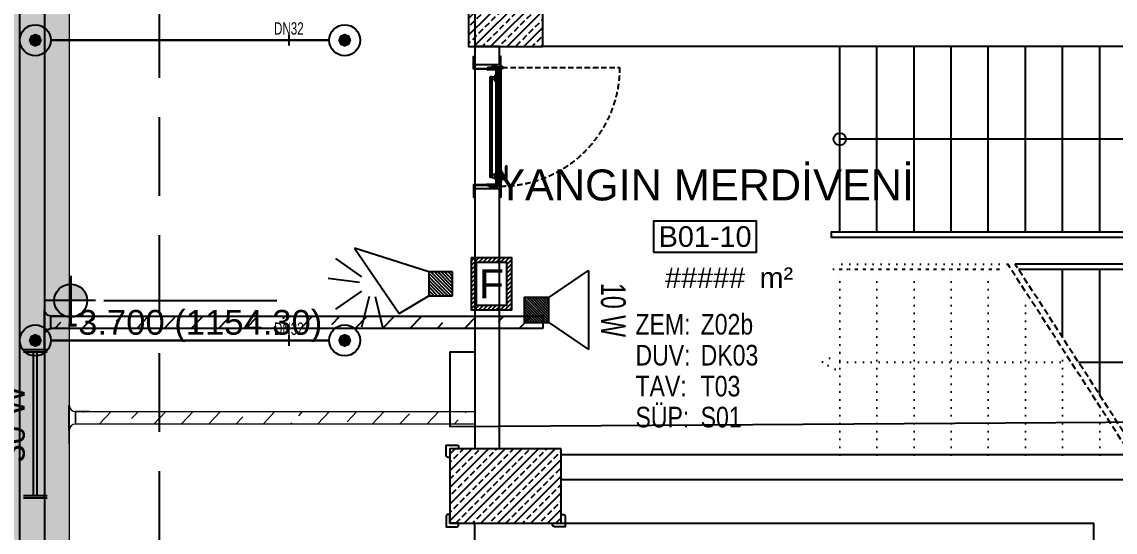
# Model space of a CAD drawing. Header units: millimetres. Extents: x -379292 to 1221486, y 92049 to 447512.
# Drawn here: x -114963 to -106130, y 160445 to 164567 of the extents above; entities that cross this region are included whole.
import ezdxf
from ezdxf.enums import TextEntityAlignment as Align

# ---------------------------------------------------------------- set-up
doc = ezdxf.new("R2010")
doc.units = ezdxf.units.MM
for name, pattern in [('( Hidden )', [0.375, 0.25, -0.125]), ('DOT', [6.35, 0, -6.35]), ('HIDDEN', [9.525, 6.35, -3.175])]:
    doc.linetypes.add(name, pattern=pattern)
for name, color, linetype in [('-M-YNGN-BORUID', 7, 'Continuous'), ('-M-YNGN-BORUUZUN', 7, 'Continuous'), ('-M-YNGN-BORUYUK', 7, 'Continuous'), ('-M-YNGN-SPR-YUK', 7, 'Continuous'), ('-M-YNGN-ZON6-CAP-', 7, 'Continuous'), ('-M-YNGN-ZON6-SPR-', 7, 'Continuous'), ('010-05', 1, 'Continuous'), ('05_DOOR', 2, 'Continuous'), ('05_EQUIPMENT', 1, 'Continuous'), ('05_HANDRAIL', 153, 'Continuous'), ('05_HATCH 1', 101, 'Continuous'), ('05_HATCH CONCRETE', 141, 'Continuous'), ('05_HATCH SOLID-1', 252, 'Continuous'), ('05_MATERIAL TEXT', 112, 'Continuous'), ('05_PLAN LEVEL', 2, 'Continuous'), ('05_ROOM M2', 161, 'Continuous'), ('05_ROOM NAME', 153, 'Continuous'), ('05_ROOM NUMBER', 152, 'Continuous'), ('05_STAIRS', 52, 'Continuous'), ('05_STAIRS ARROW', 2, 'Continuous'), ('05_STEEL HIDDEN', 61, 'HIDDEN'), ('05_SYMBOL', 2, 'Continuous'), ('05_WALL', 3, 'Continuous'), ('08_FIRE ALARM BUTTON', 4, 'Continuous'), ('08_HORN', 4, 'Continuous'), ('08_LAMP', 4, 'Continuous'), ('08_LOUD SYSTEM', 4, 'Continuous'), ('202-A-Y-MahalAd', 141, 'Continuous'), ('AIRONN ZONLAMA', 4, 'Continuous'), ('E_CT_ZA', 6, 'Continuous')]:
    doc.layers.add(name, color=color, linetype=linetype)
doc.layers.add('-M-YNGN-SPR-CAPCIZGI', color=188, linetype='Continuous', plot=False)
for name, color, linetype, lineweight in [('-M-YNGN-ZON6', 2, 'SP', 30), ('08_DEDECTOR', 3, 'Continuous', 9), ('E_CT_AYDINLATMA', 3, 'Continuous', 9), ('E_CT_KA', 4, 'Continuous', 9)]:
    doc.layers.add(name, color=color, linetype=linetype, lineweight=lineweight)
doc.styles.add('CIZGI', font='tahoma.ttf', dxfattribs={"width": 0.8, "oblique": 20})
doc.styles.add('DIM', font='arial.ttf')
doc.styles.add('HCAD', font='HCAD.SHX', dxfattribs={"width": 0.8, "height": 0.2})
doc.styles.add('PIPESIZE', font='hcad.shx', dxfattribs={"width": 0.8})
doc.styles.add('SPR-NOT', font='romans.shx')
doc.styles.get("Standard").update_dxf_attribs({"font": 'segoeuil.ttf'})
doc.styles.add('TR', font='tsimpali.shx', dxfattribs={"width": 0.7})
doc.styles.add('YAZI-2', font='arial.ttf', dxfattribs={"height": 2})
doc.styles.add('YAZI-2.5', font='arial.ttf', dxfattribs={"height": 2.5})
doc.styles.add('YAZI-3', font='arial.ttf', dxfattribs={"height": 3})
doc.linetypes.add('SP', pattern='A,2,-0.1,["SP",CIZGI,S=0.14,R=0.2,X=0,Y=-0.07],-0.255', length=2.355)
pattern_1 = [(270, (-695728.2336, -3493868.9414), (1.3748153225, -2.38125), [1.5875, -3.175]), (30, (-695728.2336, -3493868.9414), (1.3748153315, 2.3812499948), [1.5875, -3.175]), (330, (-695728.2336, -3493868.9414), (2.749630654, -5.2e-09), [-3.175, 1.5875])]
pattern_2 = [(225, (905000, -3e-07), (67.351921, -67.351921), []), (225, (904932.65, -3e-07), (67.351921, -67.351921), [47.625, -23.8125])]

# ---------------------------------------------------------------- blocks, each defined once
blk = doc.blocks.new('başlık')
at = {"layer": '05_MATERIAL TEXT', "style": 'DIM', "width": 0.8}
for s, p in [('ZEM:', (0, 50)), ('DUV:', (0, -100)), ('TAV:', (0, -250)), ('SÜP:', (0, -400))]:
    blk.add_text(s, height=100, dxfattribs=at).set_placement(p, align=Align.MIDDLE_LEFT)
blk = doc.blocks.new('MAHAL')
at = {"layer": '05_ROOM NUMBER'}
blk.add_lwpolyline([(-5.46, -10.75), (4.54, -10.75), (4.54, -7.75), (-5.46, -7.75)], close=True, dxfattribs=at)
at = {"layer": '05_HATCH SOLID-1', "xscale": 0.02, "yscale": 0.02, "zscale": 0.02}
blk.add_blockref('başlık', (-7.21, -18.75), dxfattribs=at)
at = {"layer": '05_MATERIAL TEXT', "style": 'DIM', "width": 0.8}
for tag, p in [('ZEMİN', (-0.89, -17.75)), ('DUVAR', (-0.89, -20.75)), ('TAVAN', (-0.89, -23.75)), ('SÜPÜRGELİK', (-0.89, -26.75))]:
    blk.add_attdef(tag, text='', height=2, dxfattribs=at).set_placement(p, align=Align.MIDDLE_LEFT)
at = {"layer": '05_ROOM M2', "insert": (6.45, -13.24), "char_height": 2, "attachment_point": 5, "style": 'YAZI-2'}
blk.add_mtext_dynamic_manual_height_columns('m²', width=6.9387, gutter_width=625, heights=[0], dxfattribs=at)
at = {"layer": '05_ROOM M2', "style": 'YAZI-2'}
blk.add_attdef('MAHALM2', text='', height=2, dxfattribs=at).set_placement((-0.46, -13.25), align=Align.MIDDLE_CENTER)
at = {"layer": '05_ROOM NAME', "style": 'YAZI-3'}
for tag, p in [('INGMAHALADI', (-0.46, 0.75)), ('TURMAHALADI', (-0.46, -4.25))]:
    blk.add_attdef(tag, text='', height=3, dxfattribs=at).set_placement(p, align=Align.MIDDLE_CENTER)
at = {"layer": '05_ROOM NUMBER', "style": 'YAZI-2'}
blk.add_attdef('MAHALNO', text='', height=2, dxfattribs=at).set_placement((-0.46, -9.25), align=Align.MIDDLE_CENTER)
blk = doc.blocks.new('202_Vida')
at = {"color": 0, "linetype": 'ByBlock', "ltscale": 0.2}
for points in [[(0.96, 0), (-0.96, 0)], [(0, 0.96), (0, -0.96)]]:
    blk.add_lwpolyline(points, dxfattribs=at)
at = {"color": 0, "linetype": 'ByBlock'}
for radius in [0.42, 0.23, 0.155]:
    blk.add_circle((0, 0), radius, dxfattribs=at)
blk = doc.blocks.new('202_Stoper')
at = {"color": 0, "linetype": 'ByBlock'}
for points in [[(-750, -30), (-750, -75), (-900, -75), (-900, 75), (-750, 75), (-750, 30)], [(750, -30), (750, -75), (900, -75), (900, 75), (750, 75), (750, 30)]]:
    blk.add_lwpolyline(points, dxfattribs=at)
blk.add_lwpolyline([(825, -30, 1), (825, 30), (-825, 30, 1), (-825, -30)], format="xyb", close=True, dxfattribs=at)
at = {"color": 0, "linetype": 'ByBlock', "yscale": 10, "zscale": 10, "rotation": 180}
for p, xscale in [((-877, 53), -10), ((-772, 53), 10), ((772, 53), -10), ((877, 53), 10)]:
    blk.add_blockref('202_Vida', p, dxfattribs=dict(at, xscale=xscale))
at = {"color": 0, "linetype": 'ByBlock', "yscale": 10, "zscale": 10}
for p, xscale in [((-877, -52), 10), ((-772, -52), -10), ((772, -52), 10), ((877, -52), -10)]:
    blk.add_blockref('202_Vida', p, dxfattribs=dict(at, xscale=xscale))
blk = doc.blocks.new('202_Mahalblok')
at = {"color": 0, "linetype": 'ByBlock', "flags": 128}
blk.add_lwpolyline([(0, 0), (0, 5000), (2500, 5000), (2500, 0)], close=True, dxfattribs=at)
at = {"color": 252}
blk.add_blockref('202_Stoper', (1250, 750), dxfattribs=at)
at = {"color": 0, "linetype": 'ByBlock', "ltscale": 25}
blk.add_attdef('MAHALNO', text='', height=200, dxfattribs=at).set_placement((1208.7, 1390), align=Align.BOTTOM_CENTER)
blk = doc.blocks.new('PLAN KOT IKILI')
at = {"layer": '05_PLAN LEVEL'}
h = blk.add_hatch(color=2, dxfattribs=at)
h.paths.add_polyline_path([(0, 2), (0, 0), (2, 0, 0.414214)])
h.paths.add_polyline_path([(0, 0), (-2, 0, 0.414214), (0, -2)])
at = {"layer": '05_PLAN LEVEL', "color": 2}
for p, q in [((0, 3), (0, -3)), ((3, 0), (-3, 0)), ((4, 0), (25, 0))]:
    blk.add_line(p, q, dxfattribs=at)
blk.add_circle((0, 0), 2, dxfattribs=at)
at = {"layer": '05_PLAN LEVEL', "style": 'YAZI-3'}
for tag, p in [('BITMISKOT', (15, 3)), ('KABAKOT', (15, -3))]:
    blk.add_attdef(tag, text='', height=3, dxfattribs=at).set_placement(p, align=Align.MIDDLE)
blk = doc.blocks.new('*U86')
at = {"layer": '05_HANDRAIL', "color": 8}
blk.add_lwpolyline([(1443.7, 1500), (3200, 1500), (3200, 1800), (-70, 1800), (-70, 1760), (3160, 1760), (3160, 1540), (1417.8, 1540)], dxfattribs=at)
at = {"layer": '05_HANDRAIL', "color": 8, "linetype": 'DOT', "ltscale": 10}
blk.add_lwpolyline([(1351.9, 1540), (-50, 1540), (-50, 1500), (1384.2, 1500)], dxfattribs=at)
at = {"layer": '05_STAIRS', "color": 8, "flags": 128}
for points in [[(0, 1800), (0, 3300)], [(300, 1800), (300, 3300)], [(600, 1800), (600, 3300)], [(900, 1800), (900, 3300)], [(1200, 1800), (1200, 3300)], [(1500, 1800), (1500, 3300)], [(1800, 1800), (1800, 3300)], [(2100, 1800), (2100, 3300)], [(2400, 1800), (2400, 3300)], [(2700, 1800), (2700, 3300)], [(3000, 1800), (3000, 3300)], [(1928.3, 750), (3000, 750), (3950, 750), (3950, 2550), (0, 2550)], [(1443.7, 1500), (3200, 1500), (3200, 1800), (0, 1800)], [(1800, 948.6), (1800, 1500)], [(2100, 484.3), (2100, 1500)], [(2400, 0), (2400, 1500)], [(2700, 0), (2700, 1500)], [(3000, 0), (3000, 1500)]]:
    blk.add_lwpolyline(points, dxfattribs=at)
at = {"layer": '05_STAIRS', "color": 8, "linetype": '( Hidden )', "ltscale": 200}
for points in [[(2353.4, 0), (1358.3, 1540)], [(2412.9, 0), (1417.8, 1540)]]:
    blk.add_lwpolyline(points, dxfattribs=at)
at = {"layer": '05_STAIRS', "color": 8, "linetype": 'DOT', "ltscale": 10, "flags": 128}
for points in [[(0, 0), (0, 1500)], [(0, 1500), (1384.2, 1500)], [(300, 0), (300, 1500)], [(600, 0), (600, 1500)], [(900, 0), (900, 1500)], [(1200, 0), (1200, 1500)], [(1500, 1412.9), (1500, 1500)], [(1500, 0), (1500, 1320.7)], [(0, 825), (0, 675), (-145, 750), (0, 825)], [(1800, 0), (1800, 856.4)], [(0, 750), (1868.8, 750)], [(2100, 0), (2100, 392.2)]]:
    blk.add_lwpolyline(points, dxfattribs=at)
at = {"layer": '05_STAIRS ARROW', "color": 8, "ltscale": 2}
blk.add_circle((0, 2550), 50, dxfattribs=at)
blk = doc.blocks.new('VIDA')
at = {"layer": '05_EQUIPMENT'}
h = blk.add_hatch(dxfattribs=at)
h.set_pattern_fill('LINE', color=256, scale=0.1, angle=150, style=0)
h.set_pattern_definition([(330, (-3585.31887, 6072.20274), (0.03125, 0.05412658774), [])])
h.paths.add_polyline_path([(-0.09, -0.26), (-0.09, -1.74), (0.09, -1.74), (0.09, -0.26)])
h.paths.add_polyline_path([(-0.09, -0.26), (0.09, -0.26), (0, 0)])
for p, q in [((-0.09, -0.26), (0, 0)), ((0.09, -0.26), (0, 0)), ((-0.01, -2.02), (-0.18, -2.02)), ((0.09, -1.74), (-0.09, -1.74)), ((0.09, -1.95), (-0.09, -1.95)), ((0.01, -1.98), (-0.01, -1.98)), ((-0.01, -2.02), (-0.01, -1.98)), ((0.01, -2.02), (0.01, -1.98)), ((0.18, -2.02), (0.01, -2.02))]:
    blk.add_line(p, q, dxfattribs=at)
for points in [[(-0.18, -2.02), (-0.09, -1.95), (-0.09, -0.26)], [(0.18, -2.02), (0.09, -1.95), (0.09, -0.26)]]:
    blk.add_lwpolyline(points, dxfattribs=at)
blk = doc.blocks.new('*U96')
at = {"color": 8, "ltscale": 7}
for p, q in [((905.1, 60), (821.8, 60)), ((905.1, 50), (821.8, 50))]:
    blk.add_line(p, q, dxfattribs=at)
blk.add_arc((821.8, 55), 5, 90, 270, dxfattribs=at)
at = {"color": 8}
blk.add_wipeout([(0, 5), (0, -206), (1000, -206), (1000, 5)], dxfattribs=at)
at = {"layer": '010-05', "ltscale": 7}
h = blk.add_hatch(dxfattribs=at)
h.set_pattern_fill('ANSI37', color=8, scale=0.1, angle=540, style=0)
h.set_pattern_definition([(225, (19752.8965, 13790.6787), (0.224506403, -0.224506403), []), (315, (19752.8965, 13790.6787), (0.224506403, 0.224506403), [])])
edge = h.paths.add_edge_path(flags=16)
edge.add_line((28.5, -35.1), (28.5, -43.7))
edge.add_line((28.5, -43.7), (21.5, -43.7))
edge.add_line((21.5, -43.7), (21.5, -37.4))
edge.add_arc((25.9, -39), 4.69, 56.54278, 159.2569, ccw=False)
edge = h.paths.add_edge_path()
edge.add_line((29.5, -33.5), (29.5, -44.7))
edge.add_line((29.5, -44.7), (20.5, -44.7))
edge.add_line((20.5, -44.7), (20.5, -30.9))
edge.add_line((20.5, -30.9), (34.2, -30.9))
edge.add_line((34.2, -30.9), (32.2, -31.4))
edge.add_arc((32.2, -34.2), 2.82, 91.10929, 165.59862)
edge = h.paths.add_edge_path(flags=16)
edge.add_arc((32.2, -34.2), 3.82, 143.46678, 165.59862, ccw=False)
edge.add_line((29.1, -31.9), (21.5, -31.9))
edge.add_line((21.5, -31.9), (21.5, -34.5))
edge.add_arc((25.7, -41.7), 8.25, 70.11032, 120.2945, ccw=False)
edge.add_line((28.5, -33.9), (28.5, -33.5))
edge.add_line((28.5, -33.5), (28.5, -33.2))
h = blk.add_hatch(dxfattribs=at)
h.set_pattern_fill('ANSI37', color=8, scale=0.1, angle=540, style=0)
h.set_pattern_definition([(315, (-21740.32198, 13790.6787), (-0.224506403, -0.224506403), []), (225, (-21740.32198, 13790.6787), (-0.224506403, 0.224506403), [])])
edge = h.paths.add_edge_path(flags=16)
edge.add_line((971.5, -35.1), (971.5, -43.7))
edge.add_line((971.5, -43.7), (978.5, -43.7))
edge.add_line((978.5, -43.7), (978.5, -37.4))
edge.add_arc((974.1, -39), 4.69, 20.7431, 123.45722)
edge = h.paths.add_edge_path()
edge.add_line((970.5, -33.5), (970.5, -44.7))
edge.add_line((970.5, -44.7), (979.5, -44.7))
edge.add_line((979.5, -44.7), (979.5, -30.9))
edge.add_line((979.5, -30.9), (965.8, -30.9))
edge.add_line((965.8, -30.9), (967.8, -31.4))
edge.add_arc((967.8, -34.2), 2.82, 14.40138, 88.89071, ccw=False)
edge = h.paths.add_edge_path(flags=16)
edge.add_arc((967.8, -34.2), 3.82, 14.40138, 36.53322)
edge.add_line((970.9, -31.9), (978.5, -31.9))
edge.add_line((978.5, -31.9), (978.5, -34.5))
edge.add_arc((974.3, -41.7), 8.25, 59.7055, 109.88968)
edge.add_line((971.5, -33.9), (971.5, -33.5))
edge.add_line((971.5, -33.5), (971.5, -33.2))
at = {"layer": '05_HATCH 1'}
h = blk.add_hatch(dxfattribs=at)
h.set_pattern_fill('HONEY', color=8, scale=0.5, angle=270, style=0)
h.set_pattern_definition(pattern_1)
h.paths.add_polyline_path([(40.5, -3.1), (43.7, -8.7), (956.3, -8.7), (959.5, -3.1)])
h = blk.add_hatch(dxfattribs=at)
h.set_pattern_fill('HONEY', color=8, scale=0.5, angle=270, style=0)
h.set_pattern_definition(pattern_1)
h.paths.add_polyline_path([(40.5, -15.3), (43.7, -9.7), (956.3, -9.7), (959.5, -15.3)])
at = {"color": 8, "linetype": 'HIDDEN', "ltscale": 7}
blk.add_line((21, 20.6), (21, 973.1), dxfattribs=at)
at = {"color": 8, "ltscale": 7}
for p, q in [((22, 10), (947.9, 10)), ((22, 10), (978, 10)), ((22, 8.8), (22, 10)), ((27.3, 2.4), (27.3, 1.4)), ((27.3, 2.4), (37.2, 2.4)), ((27.3, 1.4), (36.7, 1.4)), ((37.5, 4.8), (36.3, 4.8)), ((36.7, 1.4), (42.8, -9.2)), ((962.8, 2.4), (37.2, 2.4)), ((37.2, 2.4), (43.7, -8.7)), ((37.5, 8.8), (962.5, 8.8)), ((941.8, 15), (896.8, 15)), ((896.8, 15), (896.8, 10)), ((915.1, 40), (915.1, 15)), ((925.1, 40), (925.1, 15)), ((941.8, 15), (941.8, 10)), ((962.8, 2.4), (956.3, -8.7)), ((963.3, 1.4), (957.2, -9.2)), ((962.5, 4.8), (963.7, 4.8)), ((972.7, 2.4), (962.8, 2.4)), ((972.7, 1.4), (963.3, 1.4)), ((972.7, 2.4), (972.7, 1.4)), ((978, 8.8), (978, 10)), ((978, 8.8), (978, 10)), ((962.5, -27.2), (22, -27.2)), ((22, -27.2), (962.5, -27.2)), ((22, -28.4), (22, -27.2)), ((962.5, -28.4), (22, -28.4)), ((978, -28.4), (22, -28.4)), ((42.8, -9.2), (27.3, -9.2)), ((27.3, -19.9), (36.6, -19.9)), ((27.3, -19.9), (27.3, -20.9)), ((27.3, -20.9), (37.2, -20.9)), ((33.2, -28.4), (962.5, -28.4)), ((37.5, -23.2), (36.3, -23.2)), ((36.6, -19.9), (42.8, -9.2)), ((37.2, -20.9), (43.7, -9.7)), ((962.8, -20.9), (37.2, -20.9)), ((956.3, -8.7), (43.7, -8.7)), ((956.3, -9.7), (43.7, -9.7)), ((96, -58.4), (96, -38.4)), ((908.6, -58.4), (96, -58.4)), ((96, -58.4), (96, -78.4)), ((96, -78.4), (908.6, -78.4)), ((116, -38.4), (116, -58.4)), ((888.6, -38.4), (888.6, -58.4)), ((908.6, -58.4), (908.6, -38.4)), ((908.6, -58.4), (908.6, -78.4)), ((962.8, -20.9), (956.3, -9.7)), ((963.4, -19.9), (957.2, -9.2)), ((957.2, -9.2), (972.7, -9.2)), ((962.5, -23.2), (963.7, -23.2)), ((972.7, -20.9), (962.8, -20.9)), ((972.7, -19.9), (963.4, -19.9)), ((972.7, -19.9), (972.7, -20.9)), ((978, -28.4), (978, -27.2)), ((978, -28.4), (978, -27.2))]:
    blk.add_line(p, q, dxfattribs=at)
at = {"color": 8, "ltscale": 7, "flags": 128}
for points in [[(35.5, -101.4, -1), (34, -101.4), (34, -84.7), (32, -84.7), (32, -101.4, 1), (37.5, -101.4), (37.5, -34.9, 1), (30, -34.9), (30, -44.7), (20, -44.7), (20, 10), (-68, 10), (-68, 0), (-58, 0), (-58, 2), (-66, 2), (-66, 8), (18, 8), (18, -46.7), (32, -46.7), (32, -34.9, -1), (35.5, -34.9)], [(964.5, -101.4, 1), (966, -101.4), (966, -84.7), (968, -84.7), (968, -101.4, -1), (962.5, -101.4), (962.5, -34.9, -1), (970, -34.9), (970, -44.7), (980, -44.7), (980, 10), (1068, 10), (1068, 0), (1058, 0), (1058, 2), (1066, 2), (1066, 8), (982, 8), (982, -46.7), (968, -46.7), (968, -34.9, 1), (964.5, -34.9)]]:
    blk.add_lwpolyline(points, format="xyb", close=True, dxfattribs=at)
at = {"color": 8, "ltscale": 7}
for points in [[(37.5, 4.8), (37.5, 8.8), (22, 8.8), (22, -27.2), (37.5, -27.2), (37.5, -23.2)], [(36.3, 4.8), (36.3, 7.6), (23.2, 7.6), (23.2, -26), (36.3, -26), (36.3, -23.2)], [(962.5, 4.8), (962.5, 8.8), (978, 8.8), (978, -27.2), (962.5, -27.2), (962.5, -23.2)], [(963.7, 4.8), (963.7, 7.6), (976.8, 7.6), (976.8, -26), (963.7, -26), (963.7, -23.2)], [(86, -28.4), (86, -38.4), (127.7, -38.4), (127.7, -28.4)], [(918.6, -28.4), (918.6, -38.4), (877, -38.4), (877, -28.4)]]:
    blk.add_lwpolyline(points, dxfattribs=at)
for points in [[(32, -54.7), (32, -210), (-68, -210), (-68, -200), (-58, -200), (-58, -202), (-66, -202), (-66, -208), (30, -208), (30, -54.7)], [(29, -56.7), (20, -56.7), (20, -82.9), (30, -92.9), (30, -106.2), (28, -106.2), (28, -93.7), (18, -83.7), (18, -54.7), (29, -54.7)], [(40.5, -3.1), (43.7, -8.7), (956.3, -8.7), (959.5, -3.1)], [(40.5, -15.3), (43.7, -9.7), (956.3, -9.7), (959.5, -15.3)], [(968, -54.7), (968, -210), (1068, -210), (1068, -200), (1058, -200), (1058, -202), (1066, -202), (1066, -208), (970, -208), (970, -54.7)], [(971, -56.7), (980, -56.7), (980, -82.9), (970, -92.9), (970, -106.2), (972, -106.2), (972, -93.7), (982, -83.7), (982, -54.7), (971, -54.7)]]:
    blk.add_lwpolyline(points, close=True, dxfattribs=at)
for radius in [10.1, 6.72]:
    blk.add_circle((21, 20.6), radius, dxfattribs=at)
at = {"color": 8, "linetype": 'HIDDEN', "ltscale": 7}
blk.add_arc((17.8, 13), 960.2, 359.78747, 89.80985, dxfattribs=at)
at = {"color": 8, "ltscale": 7}
for radius in [20, 10]:
    blk.add_arc((905.1, 40), radius, 0, 90, dxfattribs=at)
at = {"layer": '010-05', "color": 8, "ltscale": 7}
for points in [[(29.5, -33.5, -0.336971), (32.2, -31.4), (34.2, -30.9), (29.5, -30.9), (20.5, -30.9), (20.5, -44.7), (29.5, -44.7)], [(28.5, -33.9, 0.222538), (21.5, -34.5), (21.5, -31.9), (29.1, -31.9, 0.09687), (28.5, -33.2), (28.5, -33.5)], [(28.5, -43.7), (21.5, -43.7), (21.5, -37.3, -0.473637), (28.5, -35.1)], [(970.5, -33.5, 0.336971), (967.8, -31.4), (965.8, -30.9), (970.5, -30.9), (979.5, -30.9), (979.5, -44.7), (970.5, -44.7)], [(971.5, -33.9, -0.222538), (978.5, -34.5), (978.5, -31.9), (970.9, -31.9, -0.09687), (971.5, -33.2), (971.5, -33.5)], [(971.5, -43.7), (978.5, -43.7), (978.5, -37.3, 0.473637), (971.5, -35.1)]]:
    blk.add_lwpolyline(points, format="xyb", close=True, dxfattribs=at)
at = {"layer": '05_STEEL HIDDEN', "color": 8, "ltscale": 7}
for points in [[(17, -47.8), (17, -22.6), (11, -22.6), (11, -48.9), (23, -77.2), (23, -99.5), (29, -99.5), (29, -76)], [(983, -47.8), (983, -22.6), (989, -22.6), (989, -48.9), (977, -77.2), (977, -99.5), (971, -99.5), (971, -76)]]:
    blk.add_lwpolyline(points, close=True, dxfattribs=at)
at = {"layer": '05_STEEL HIDDEN', "color": 8, "ltscale": 7, "flags": 128}
for points in [[(17, -22.6), (18, -22.6), (18, -47.8), (30, -76), (30, -99.5), (29, -99.5)], [(983, -22.6), (982, -22.6), (982, -47.8), (970, -76), (970, -99.5), (971, -99.5)]]:
    blk.add_lwpolyline(points, dxfattribs=at)
at = {"layer": '05_WALL', "color": 8, "ltscale": 20}
for points in [[(0, 0), (0, -200)], [(1000, 0), (1000, -200)]]:
    blk.add_lwpolyline(points, dxfattribs=at)
at = {"color": 8, "ltscale": 7, "yscale": 10, "zscale": 10, "rotation": 180}
for p, xscale in [((25, -64.9), -10), ((975, -64.9), 10)]:
    blk.add_blockref('VIDA', p, dxfattribs=dict(at, xscale=xscale))
blk = doc.blocks.new('bariyer')
at = {"color": 8, "ltscale": 25}
blk.add_lwpolyline([(0, -70), (15, -70, 0.414214), (30, -55), (30, 30), (-55, 30, 0.414214), (-70, 15), (-70, 0), (0, 0)], format="xyb", close=True, dxfattribs=at)
blk = doc.blocks.new('OtoParkBodrumKatMimari')
at = {"layer": '05_HATCH CONCRETE'}
h = blk.add_hatch(dxfattribs=at)
h.set_pattern_fill('ANSI33', color=8, scale=15, angle=180, style=0)
h.set_pattern_definition(pattern_2)
h.paths.add_polyline_path([(135600, 64150), (135000, 64150), (135000, 63550), (135600, 63550)])
h = blk.add_hatch(dxfattribs=at)
h.set_pattern_fill('ANSI33', color=8, scale=15, angle=180, style=0)
h.set_pattern_definition(pattern_2)
h.paths.add_polyline_path([(135750, 60300), (134850, 60300), (134850, 59700), (135750, 59700)])
at = {"color": 5}
for points in [[(135600, 64150), (135000, 64150), (135000, 63550), (135600, 63550)], [(135750, 60300), (134850, 60300), (134850, 59700), (135750, 59700)]]:
    blk.add_lwpolyline(points, close=True, dxfattribs=at)
at = {"layer": '05_SYMBOL', "color": 252, "linetype": 'HIDDEN', "ltscale": 100}
blk.add_lwpolyline([(132500, 166800), (132500, 53048)], dxfattribs=at)
at = {"layer": '05_WALL', "color": 8, "flags": 128}
for points in [[(135250, 60300), (135250, 63550), (135050, 63550), (135050, 60300)], [(142600, 63550), (135600, 63550)], [(142600, 60250), (135750, 60250)], [(142600, 60050), (135750, 60050)]]:
    blk.add_lwpolyline(points, dxfattribs=at)
blk.add_blockref('*U86', (138000, 60250))
at = {"layer": '05_PLAN LEVEL'}
ref = blk.add_blockref('PLAN KOT IKILI', (131786.1, 61496.5), dxfattribs=dict(at, xscale=66.66666666666666, yscale=66.66666666666666, zscale=66.66666666666666))
ref.add_attrib('KABAKOT', '-3.700 (1154.30)', dxfattribs={"height": 200, "style": 'YAZI-3'}).set_placement((132786.1, 61296.5), align=Align.MIDDLE)
at = {"layer": '05_ROOM NUMBER'}
ref = blk.add_blockref('MAHAL', (136950, 62785), dxfattribs=dict(at, xscale=83.33333333333333, yscale=83.33333333333333, zscale=83.33333333333333))
ref.add_attrib('TURMAHALADI', 'YANGIN MERDİVENİ', dxfattribs={"layer": '05_ROOM NAME', "height": 250, "style": 'YAZI-3'}).set_placement((136911.8, 62430.9), align=Align.MIDDLE_CENTER)
ref.add_attrib('MAHALNO', 'B01-10', dxfattribs={"height": 166.67, "style": 'YAZI-2'}).set_placement((136911.8, 62014.2), align=Align.MIDDLE_CENTER)
ref.add_attrib('MAHALM2', '#####', dxfattribs={"layer": '05_ROOM M2', "height": 166.67, "style": 'YAZI-2'}).set_placement((136911.8, 61680.9), align=Align.MIDDLE_CENTER)
ref.add_attrib('ZEMİN', 'Z02b', dxfattribs={"layer": '05_MATERIAL TEXT', "height": 166.67, "style": 'DIM', "width": 0.8}).set_placement((136875.7, 61305.9), align=Align.MIDDLE_LEFT)
ref.add_attrib('DUVAR', 'DK03', dxfattribs={"layer": '05_MATERIAL TEXT', "height": 166.67, "style": 'DIM', "width": 0.8}).set_placement((136875.7, 61055.9), align=Align.MIDDLE_LEFT)
ref.add_attrib('TAVAN', 'T03', dxfattribs={"layer": '05_MATERIAL TEXT', "height": 166.67, "style": 'DIM', "width": 0.8}).set_placement((136875.7, 60805.9), align=Align.MIDDLE_LEFT)
ref.add_attrib('SÜPÜRGELİK', 'S01', dxfattribs={"layer": '05_MATERIAL TEXT', "height": 166.67, "style": 'DIM', "width": 0.8}).set_placement((136875.7, 60555.9), align=Align.MIDDLE_LEFT)
at = {"layer": '05_SYMBOL', "color": 8, "xscale": -1}
blk.add_blockref('bariyer', (134850, 60300), dxfattribs=at)
at = {"layer": '05_SYMBOL', "color": 8, "rotation": 180}
blk.add_blockref('bariyer', (134850, 59700), dxfattribs=at)
at = {"layer": '05_SYMBOL', "color": 8, "xscale": -1, "rotation": 180}
blk.add_blockref('bariyer', (135750, 59700), dxfattribs=at)
at = {"layer": '202-A-Y-MahalAd', "color": 8, "ltscale": 25, "rotation": 90}
blk.add_blockref('202_Mahalblok', (140050, 57200), dxfattribs=at).add_auto_attribs({'MAHALNO': 'B-663'})
at = {"layer": '05_DOOR', "rotation": 270}
blk.add_blockref('*U96', (135251, 63400), dxfattribs=at)
blk = doc.blocks.new('SP-C-UP-12')
at = {"ltscale": 10}
blk.add_line((0, 0), (0, 0), dxfattribs=at)
at = {"color": 1, "linetype": 'Continuous'}
blk.add_circle((0, 0), 12.5, dxfattribs=at)
at = {"ltscale": 10}
for points in [[(-5.37, 0), (-3.8, 3.8), (-3.8, -3.8), (0, 5.37)], [(-3.8, -3.8), (0, 5.37), (0, -5.37), (3.8, 3.8)], [(0, -5.37), (3.8, 3.8), (3.8, -3.8), (5.37, 0)]]:
    blk.add_solid(points, dxfattribs=at)
at = {"layer": '-M-YNGN-SPR-YUK', "style": 'SPR-NOT', "width": 0.5, "flags": 9}
for tag, p in [('YUK', (0, 17.77)), ('CAP', (0, 14.42)), ('TIP', (0.2, 10.78))]:
    blk.add_attdef(tag, text='', height=2.5, dxfattribs=at).set_placement(p, align=Align.MIDDLE_CENTER)
blk = doc.blocks.new('SPRKL100')
at = {"layer": '-M-YNGN-SPR-CAPCIZGI'}
blk.add_line((0, 0.431), (0, -0.431), dxfattribs=at)
at = {"layer": '-M-YNGN-BORUID', "color": 0, "style": 'HCAD', "width": 0.8, "flags": 1}
blk.add_attdef('DIC', text='', height=0.4, dxfattribs=at).set_placement((0, -1.693), align=Align.CENTER)
at = {"layer": '-M-YNGN-BORUUZUN', "color": 0, "style": 'HCAD', "width": 0.7}
blk.add_attdef('BOY', text='', height=0.8, dxfattribs=at).set_placement((0, -1.08), align=Align.CENTER)
at = {"layer": '-M-YNGN-BORUYUK', "color": 6, "style": 'PIPESIZE', "width": 0.8}
blk.add_attdef('YUK', text='', height=0.5, dxfattribs=at).set_placement((0, 1.866), align=Align.CENTER)
at = {"color": 0, "style": 'PIPESIZE', "width": 0.7}
blk.add_attdef('CAP', text='', height=1, dxfattribs=at).set_placement((0, 0.45), align=Align.CENTER)
blk = doc.blocks.new('A$C69E8D8A3')
at = {"layer": '-M-YNGN-ZON6', "ltscale": 500}
for p, q in [((4301.49, 6224.38), (4076.49, 6224.38)), ((4301.49, 5981.88), (4076.49, 5981.88))]:
    blk.add_line(p, q, dxfattribs=at)
at = {"layer": '-M-YNGN-ZON6-CAP-'}
ref = blk.add_blockref('SPRKL100', (4268.85, 6224.38), dxfattribs=dict(at, xscale=10, yscale=10, zscale=10))
ref.add_attrib('CAP', 'DN32', dxfattribs={"layer": '0', "color": 0, "height": 10, "style": 'PIPESIZE', "width": 0.7}).set_placement((4268.85, 6228.88), align=Align.CENTER)
ref = blk.add_blockref('SPRKL100', (4268.85, 5981.88), dxfattribs=dict(at, xscale=10, yscale=10, zscale=10))
ref.add_attrib('CAP', 'DN32', dxfattribs={"layer": '0', "color": 0, "height": 10, "style": 'PIPESIZE', "width": 0.7}).set_placement((4268.85, 5986.38), align=Align.CENTER)
at = {"layer": '-M-YNGN-ZON6-SPR-', "rotation": 180}
for p in [(4063.99, 6224.38), (4313.99, 6224.38), (4063.99, 5981.88), (4313.99, 5981.88)]:
    blk.add_blockref('SP-C-UP-12', p, dxfattribs=at)
blk = doc.blocks.new('*U673')
h = blk.add_hatch()
h.set_pattern_fill('ANSI33', color=0, scale=50, angle=1, style=0)
h.paths.add_polyline_path([(-115493.9, 200), (1092.8, 200), (1092.8, 0), (-115493.9, 0)])
at = {"color": 0}
blk.add_lwpolyline([(-115493.9, 200), (1092.8, 200), (1092.8, 0), (-115493.9, 0)], close=True, dxfattribs=at)
at = {"ltscale": 25, "flags": 1}
for tag, p in [('YUKSEKLIK', (-228.6, -148.7)), ('KALINLIK', (-228.6, -213.3))]:
    blk.add_attdef(tag, p, '', height=50, dxfattribs=at)
blk = doc.blocks.new('*U692')
h = blk.add_hatch()
h.set_pattern_fill('ANSI33', color=0, scale=50, angle=1, style=0)
h.paths.add_polyline_path([(-3214.3, 100), (10.7, 100), (10.7, 0), (-3214.3, 0)])
at = {"color": 0}
blk.add_lwpolyline([(-3214.3, 100), (10.7, 100), (10.7, 0), (-3214.3, 0)], close=True, dxfattribs=at)
at = {"ltscale": 25, "flags": 1}
for tag, p in [('YUKSEKLIK', (-228.6, -148.7)), ('KALINLIK', (-228.6, -213.3))]:
    blk.add_attdef(tag, p, '', height=50, dxfattribs=at)
blk = doc.blocks.new('*U720')
h = blk.add_hatch()
h.set_pattern_fill('ANSI33', color=0, scale=50, angle=1, style=0)
h.paths.add_polyline_path([(-71173.4, 600), (45488.7, 600), (45488.7, 0), (-71173.4, 0)])
at = {"color": 0}
blk.add_lwpolyline([(-71173.4, 600), (45488.7, 600), (45488.7, 0), (-71173.4, 0)], close=True, dxfattribs=at)
at = {"ltscale": 25, "flags": 1}
for tag, p in [('YUKSEKLIK', (-228.6, -148.7)), ('KALINLIK', (-228.6, -213.3))]:
    blk.add_attdef(tag, p, '', height=50, dxfattribs=at)
blk = doc.blocks.new('*U256')
at = {"color": 0}
for p, q in [((-164, 164), (-50, 164)), ((-50, 164), (-50, 167)), ((-50, 167), (150, 167)), ((0, 0), (0, 114)), ((100, 114), (0, 114)), ((100, 0), (100, 114)), ((150, 167), (150, 164)), ((264, 164), (150, 164))]:
    blk.add_line(p, q, dxfattribs=at)
for centre, start, end in [((-50, 114), 0, 90), ((150, 114), 90, 180)]:
    blk.add_arc(centre, 50, start, end, dxfattribs=at)
blk = doc.blocks.new('*U894')
h = blk.add_hatch()
h.set_pattern_fill('ANSI33', color=0, scale=50, angle=1, style=0)
h.paths.add_polyline_path([(-3523.2, 100), (451.8, 100), (451.8, 0), (-3523.2, 0)])
at = {"color": 0}
blk.add_lwpolyline([(-3523.2, 100), (451.8, 100), (451.8, 0), (-3523.2, 0)], close=True, dxfattribs=at)
at = {"ltscale": 25, "flags": 1}
for tag, p in [('YUKSEKLIK', (-228.6, -148.7)), ('KALINLIK', (-228.6, -213.3))]:
    blk.add_attdef(tag, p, '', height=50, dxfattribs=at)
blk = doc.blocks.new('*U392')
at = {"color": 0}
for p, q in [((-164, 164), (-50, 164)), ((-50, 164), (-50, 167)), ((-50, 167), (150, 167)), ((0, 0), (0, 114)), ((100, 114), (0, 114)), ((100, 0), (100, 114)), ((150, 167), (150, 164)), ((264, 164), (150, 164))]:
    blk.add_line(p, q, dxfattribs=at)
for centre, start, end in [((-50, 114), 0, 90), ((150, 114), 90, 180)]:
    blk.add_arc(centre, 50, start, end, dxfattribs=at)
blk = doc.blocks.new('40 W SIVA ÜSTÜ ETANJ LED 50--')
at = {"layer": '08_LAMP'}
for p, q in [((-625, -100), (-625, 100)), ((-605, -100), (-605, 100)), ((605, -100), (605, 100)), ((625, -100), (625, 100)), ((-605, 15), (605, 15)), ((-605, -15), (605, -15))]:
    blk.add_line(p, q, dxfattribs=at)
at = {"layer": '08_LAMP', "color": 2, "style": 'YAZI-2'}
blk.add_text('30 W', height=200, dxfattribs=at).set_placement((0, 90), align=Align.CENTER)
blk = doc.blocks.new('YIB ORT')
at = {"layer": '08_FIRE ALARM BUTTON'}
h = blk.add_hatch(dxfattribs=at)
h.set_pattern_fill('ANSI31', color=1, scale=3.125)
h.paths.add_polyline_path([(65.625, 168.75), (-65.625, 168.75), (-65.625, 84.375), (-50, 84.375), (-50, 153.125), (50, 153.125), (50, 15.625), (-50, 15.625), (-50, 84.375), (-65.625, 84.375), (-65.625, 0), (65.625, 0)])
for points in [[(-65.625, 168.75), (-65.625, 0), (65.625, 0), (65.625, 168.75)], [(-50, 153.125), (-50, 15.625), (50, 15.625), (50, 153.125)]]:
    blk.add_lwpolyline(points, close=True, dxfattribs=at)
at = {"layer": '08_FIRE ALARM BUTTON', "color": 3, "style": 'YAZI-2.5'}
blk.add_text('F', height=93.75, dxfattribs=at).set_placement((0, 84.375), align=Align.MIDDLE_CENTER)
blk = doc.blocks.new('KORNA ORT')
at = {"layer": '08_HORN'}
h = blk.add_hatch(dxfattribs=at)
h.set_pattern_fill('ANSI31', color=2, scale=62.5)
h.set_pattern_definition([(45, (1743038.002, 18278.75), (-5.524271728, 5.524271728), [])])
h.paths.add_polyline_path([(38.4, 76.8), (-38.4, 76.8), (-38.4, 0), (38.4, 0)])
at = {"layer": '08_HORN', "color": 3}
for p, q in [((4.2, 300.9), (17.4, 402.2)), ((-24.1, 294.1), (-81.7, 378.6)), ((22.4, 293.8), (81.3, 377.4)), ((-40.8, 270.2), (-140, 294.9)), ((-40.8, 250.7), (-140.1, 226.4))]:
    blk.add_line(p, q, dxfattribs=at)
at = {"layer": '08_HORN'}
for p, q in [((115.1, 316.6), (-95.9, 172.7)), ((38.4, 76.8), (115.1, 316.6)), ((-95.9, 172.7), (-38.4, 76.8)), ((38.4, 76.8), (-38.4, 76.8)), ((-38.4, 76.8), (-38.4, 0)), ((38.4, 0), (38.4, 76.8)), ((-38.4, 0), (38.4, 0))]:
    blk.add_line(p, q, dxfattribs=at)
blk = doc.blocks.new('15 W HORN 100_HARİCİ TİP')
at = {"layer": '08_LOUD SYSTEM'}
h = blk.add_hatch(dxfattribs=at)
h.set_pattern_fill('ANSI31', color=2, scale=4.8)
h.set_pattern_definition([(45, (-341645.439, -380325.335), (-10.77630735, 10.77630735), [])])
h.paths.add_polyline_path([(-100, 0), (100, 0), (100, 200), (-100, 200)])
at = {"layer": '08_LOUD SYSTEM', "ltscale": 2}
for p, q in [((-320, 520), (320, 520)), ((-100, 200), (-320, 520)), ((100, 200), (320, 520))]:
    blk.add_line(p, q, dxfattribs=at)
at = {"layer": '08_LOUD SYSTEM'}
blk.add_lwpolyline([(100, 0), (100, 200), (-100, 200), (-100, 0)], close=True, dxfattribs=at)
at = {"layer": '08_LOUD SYSTEM', "color": 2, "ltscale": 2, "style": 'TR', "width": 0.7}
blk.add_text('10 W', height=200, dxfattribs=at).set_placement((0, 620), align=Align.CENTER)

msp = doc.modelspace()

# ---------------------------------------------------------------- block references
at = {"color": 8}
msp.add_blockref('OtoParkBodrumKatMimari', (-246354.8, 100818.8), dxfattribs=at)

# ---------------------------------------------------------------- next in the draw order: linework, layer by layer
at = {"layer": 'AIRONN ZONLAMA', "color": 1, "ltscale": 25}
msp.add_lwpolyline([(-111304.6, 202285.7), (-111304.6, 185099.1), (-103654.6, 185099.1), (-103454.6, 169699.1), (-103754.6, 169699.1), (-103754.6, 169599.1), (-110754.6, 169599.1), (-110754.6, 169699.1), (-111354.6, 169699.1), (-111354.6, 165149.1), (-111304.6, 165149.1), (-111304.6, 161899.1), (-111504.6, 161899.1), (-111504.6, 161299.1), (-103754.6, 161349.1), (-103754.6, 161299.1), (-103554.8, 161299.1), (-106484.4, 157980), (-106709.3, 158178.5), (-107106.4, 157728.7), (-106881.4, 157530.2), (-110686.5, 153219.3)], dxfattribs=at)

# ---------------------------------------------------------------- next in the draw order: block references
at = {"layer": '-M-YNGN-ZON6', "ltscale": 25, "xscale": 10, "yscale": 10, "zscale": 10}
msp.add_blockref('A$C69E8D8A3', (-155494.7, 102175), dxfattribs=at)
at = {"layer": '08_DEDECTOR', "xscale": 2.5, "yscale": 2.5, "zscale": 2.5, "rotation": 90}
msp.add_blockref('KORNA ORT', (-111482.9, 162451.1), dxfattribs=at)
at = {"layer": '08_DEDECTOR', "xscale": 2.5, "yscale": 2.5, "zscale": 2.5}
msp.add_blockref('YIB ORT', (-111168.9, 162240.2), dxfattribs=at)
at = {"layer": '08_LAMP', "xscale": 0.9600000000000066, "yscale": 0.9600000000000066, "zscale": 0.9600000000000066, "rotation": 90}
msp.add_blockref('40 W SIVA ÜSTÜ ETANJ LED 50--', (-114853.8, 161318.8), dxfattribs=at)
at = {"layer": '08_LOUD SYSTEM', "rotation": 270}
msp.add_blockref('15 W HORN 100_HARİCİ TİP', (-110904.8, 162239.5), dxfattribs=at)
at = {"layer": 'E_CT_AYDINLATMA', "color": 2, "rotation": 90}
msp.add_blockref('*U256', (-114415.8, 161318.8), dxfattribs=at)
at = {"layer": 'E_CT_AYDINLATMA', "rotation": 180}
msp.add_blockref('*U692', (-114519.1, 161418.8), dxfattribs=at)
at = {"layer": 'E_CT_KA', "color": 6, "rotation": 270}
msp.add_blockref('*U720', (-115179.8, 198889.2), dxfattribs=at)
at = {"layer": 'E_CT_ZA', "color": 30, "rotation": 90}
msp.add_blockref('*U673', (-114779.8, 268969.8), dxfattribs=at)
at = {"layer": 'E_CT_ZA', "color": 2, "xscale": -1, "rotation": 89.99999999999997}
msp.add_blockref('*U392', (-114615.8, 162190.1), dxfattribs=at)
at = {"layer": 'E_CT_ZA', "color": 112, "rotation": 180}
msp.add_blockref('*U894', (-114278.1, 162190.1), dxfattribs=at)

doc.saveas('drawing.dxf')
